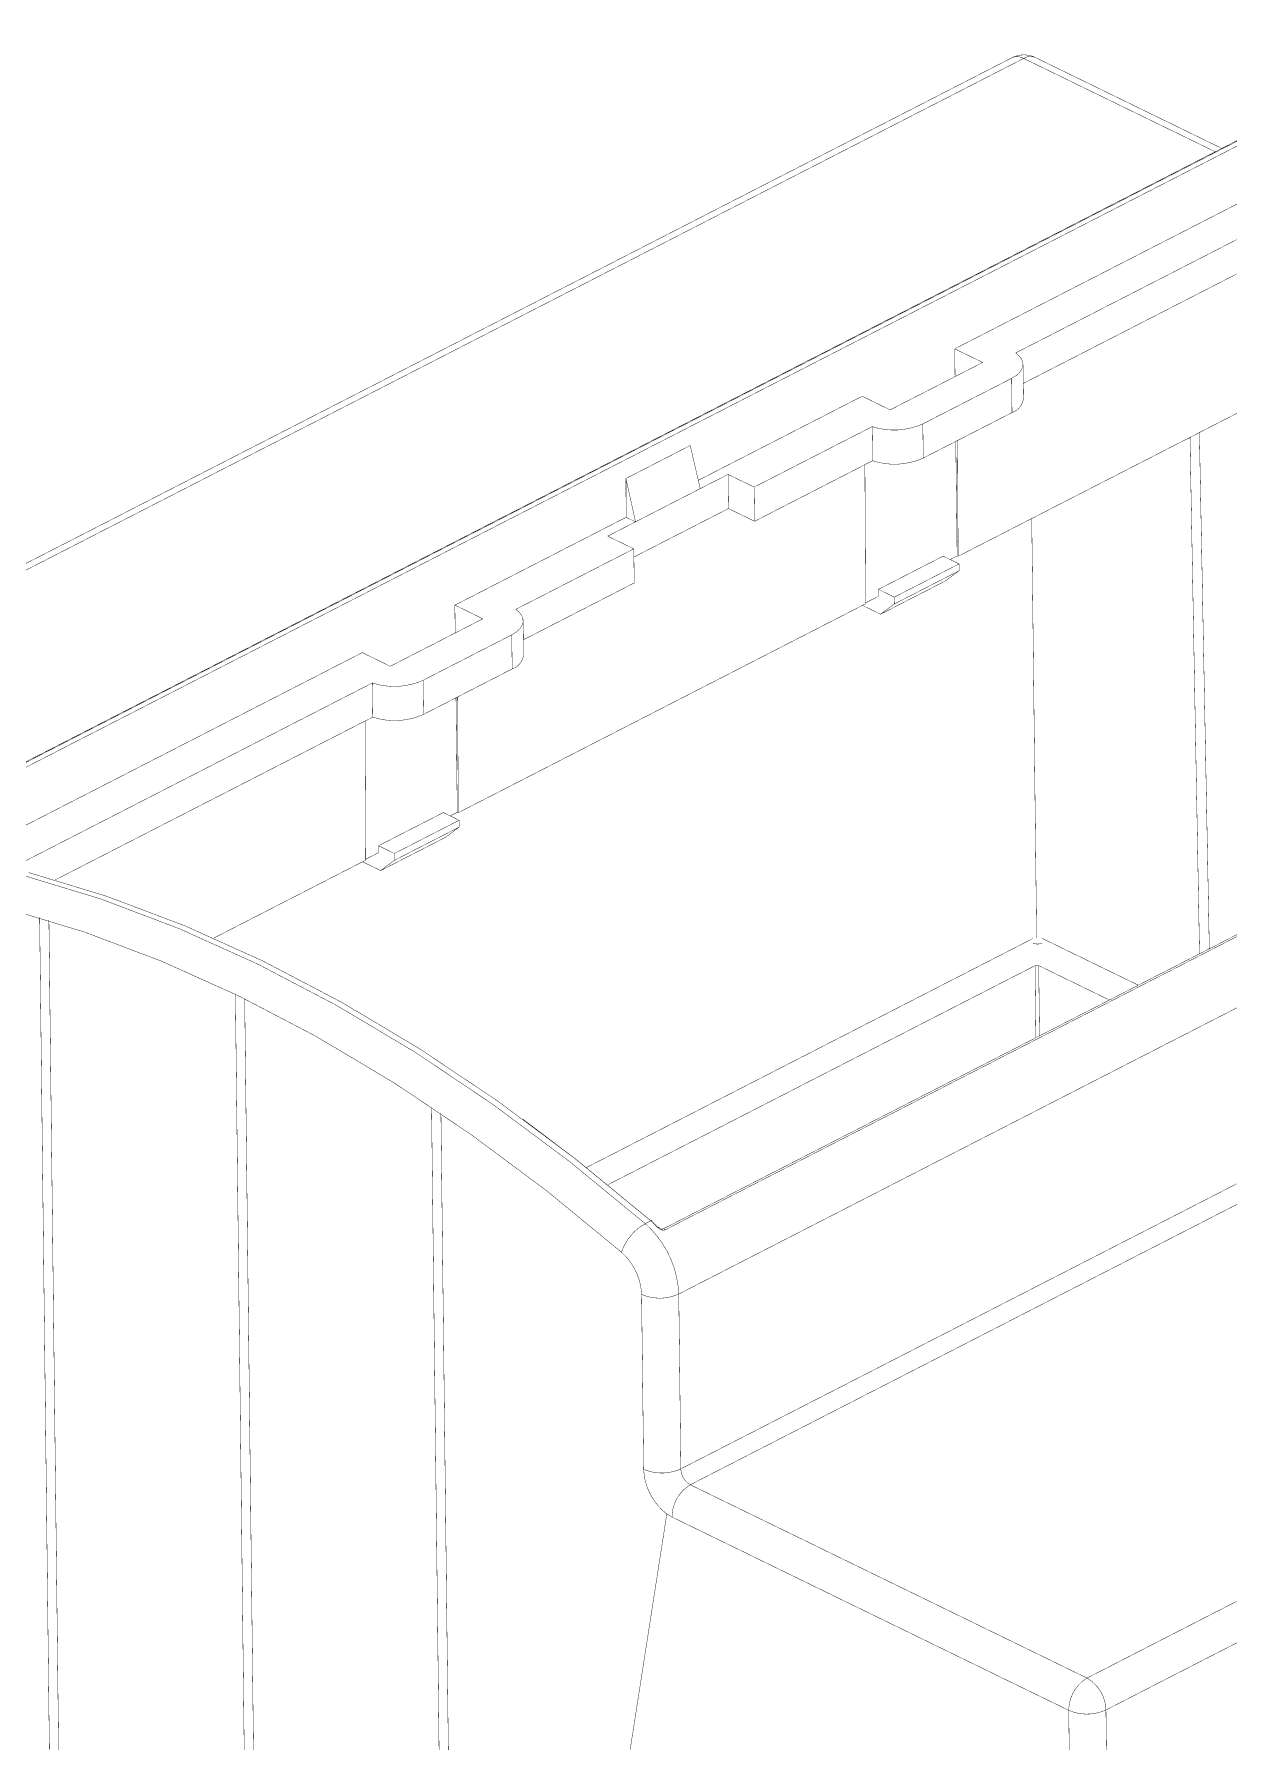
# Model space of a CAD drawing. Header units: inches. Extents: x 0 to 35.2, y -0.7 to 15.9.
# Drawn here: x 17.741 to 19.232, y 2.447 to 4.579 of the extents above; entities that cross this region are included whole.
import ezdxf

# ---------------------------------------------------------------- set-up
doc = ezdxf.new("R2010")
doc.units = ezdxf.units.IN
doc.header["$MEASUREMENT"] = 0
doc.layers.add('Dimensions', color=6, linetype='Continuous')

msp = doc.modelspace()

# ---------------------------------------------------------------- linework, layer by layer
at = {"layer": 'Dimensions', "const_width": 0.0005}
for points in [[(17.5182, 3.5615), (19.5008, 4.5787)], [(17.5362, 3.5699), (19.4957, 4.5752)], [(17.5448, 3.5683), (19.4992, 4.571)], [(16.9788, 3.5323), (18.9613, 4.5494)], [(16.9934, 3.5315), (18.976, 4.5486)], [(18.976, 4.5486), (19.2151, 4.4321)], [(18.9907, 4.5497), (19.2233, 4.4363)], [(18.89, 4.1861), (19.5001, 4.4991)], [(18.966, 4.1809), (19.4657, 4.4372)], [(18.9755, 4.1429), (19.4662, 4.3946)], [(18.8942, 3.9271), (19.4971, 4.2364)], [(18.89, 4.1861), (18.8904, 4.1514)], [(18.89, 4.1861), (18.9249, 4.1691)], [(18.966, 4.1809), (18.9704, 4.1772)], [(18.8094, 4.1099), (18.9249, 4.1691)], [(18.9704, 4.1772), (18.9734, 4.1732)], [(18.9707, 4.1563), (18.9736, 4.1604)], [(18.9734, 4.1732), (18.975, 4.169)], [(18.9736, 4.1604), (18.9751, 4.1647)], [(18.975, 4.169), (18.9751, 4.1647)], [(18.9752, 4.1668), (18.9757, 4.1241)], [(18.8502, 4.0924), (18.961, 4.1492)], [(18.961, 4.1492), (18.9665, 4.1525)], [(18.961, 4.1492), (18.9615, 4.1065)], [(18.9665, 4.1525), (18.9707, 4.1563)], [(18.57, 4.022), (18.7745, 4.1269)], [(18.7745, 4.1269), (18.8094, 4.1099)], [(18.8507, 4.0497), (18.9615, 4.1065)], [(18.5259, 3.0874), (20.4853, 4.0926)], [(18.5285, 3.0863), (20.488, 4.0916)], [(18.6397, 4.0135), (18.787, 4.089)], [(18.787, 4.089), (18.7875, 4.0464)], [(18.8502, 4.0924), (18.8507, 4.0497)], [(18.8935, 4.0717), (18.8942, 3.9271)], [(19.1836, 4.0756), (19.1955, 3.4309)], [(19.1953, 4.0815), (19.2077, 3.4372)], [(18.4797, 4.0242), (18.5599, 4.0654)], [(18.5599, 4.0654), (18.5724, 4.0116)], [(18.8913, 4.0706), (18.893, 3.9276)], [(18.5724, 4.0116), (18.6071, 4.0293)], [(18.6071, 4.0293), (18.6397, 4.0135)], [(18.6071, 4.0293), (18.6076, 3.9867)], [(18.6402, 3.9708), (18.7875, 4.0464)], [(18.7779, 4.0415), (18.7787, 3.8678)], [(18.4797, 4.0242), (18.4799, 3.9758)], [(18.4797, 4.0242), (18.4916, 3.9701)], [(18.4916, 3.9701), (18.5724, 4.0116)], [(18.5456, 3.0062), (20.5282, 4.0233)], [(18.6397, 4.0135), (18.6402, 3.9708)], [(18.4896, 3.9262), (18.6076, 3.9867)], [(18.6076, 3.9867), (18.6402, 3.9708)], [(18.2662, 3.8661), (18.4799, 3.9758)], [(18.4569, 3.9523), (18.4916, 3.9701)], [(18.4799, 3.9758), (18.4916, 3.9701)], [(18.9861, 3.9742), (18.9922, 3.4512)], [(18.4569, 3.9523), (18.4895, 3.9364)], [(18.3422, 3.8609), (18.4895, 3.9364)], [(18.4895, 3.9364), (18.49, 3.8938)], [(18.7947, 3.8858), (18.8756, 3.9273)], [(18.8756, 3.9273), (18.8954, 3.9176)], [(18.8842, 3.9231), (18.893, 3.9276)], [(18.893, 3.9276), (18.8942, 3.9271)], [(18.8145, 3.8761), (18.8954, 3.9176)], [(18.8146, 3.8676), (18.8955, 3.9091)], [(18.8783, 3.8963), (18.8955, 3.9091)], [(18.8954, 3.9176), (18.8955, 3.9091)], [(18.3517, 3.8229), (18.49, 3.8938)], [(18.7947, 3.8858), (18.7948, 3.8772)], [(18.7947, 3.8858), (18.8145, 3.8761)], [(18.7974, 3.8548), (18.8783, 3.8963)], [(18.2662, 3.8661), (18.3011, 3.8491)], [(18.2662, 3.8661), (18.2666, 3.8314)], [(18.2704, 3.607), (18.7787, 3.8678)], [(18.3422, 3.8609), (18.3466, 3.8572)], [(18.7748, 3.8658), (18.7974, 3.8548)], [(18.7787, 3.869), (18.7948, 3.8772)], [(18.7974, 3.8548), (18.8146, 3.8676)], [(18.8145, 3.8761), (18.8146, 3.8676)], [(18.1856, 3.7898), (18.3011, 3.8491)], [(18.3466, 3.8572), (18.3496, 3.8532)], [(18.347, 3.8363), (18.3498, 3.8404)], [(18.3496, 3.8532), (18.3512, 3.8489)], [(18.3498, 3.8404), (18.3513, 3.8446)], [(18.3512, 3.8489), (18.3513, 3.8446)], [(18.3514, 3.8467), (18.3519, 3.8041)], [(18.2265, 3.7723), (18.3372, 3.8291)], [(18.3372, 3.8291), (18.3427, 3.8325)], [(18.3372, 3.8291), (18.3377, 3.7865)], [(18.3427, 3.8325), (18.347, 3.8363)], [(17.6528, 3.5514), (18.1507, 3.8069)], [(18.1507, 3.8069), (18.1856, 3.7898)], [(18.5482, 2.7879), (20.5307, 3.805)], [(18.227, 3.7297), (18.3377, 3.7865)], [(18.56, 2.7681), (20.5425, 3.7852)], [(17.7127, 3.5379), (18.1632, 3.769)], [(18.1632, 3.769), (18.1637, 3.7264)], [(18.2265, 3.7723), (18.227, 3.7297)], [(18.2697, 3.7517), (18.2704, 3.607)], [(18.2676, 3.7506), (18.2692, 3.6076)], [(17.7674, 3.5231), (18.1637, 3.7264)], [(18.1541, 3.7215), (18.1549, 3.5478)], [(18.1709, 3.5658), (18.2518, 3.6072)], [(18.2518, 3.6072), (18.2716, 3.5976)], [(18.2604, 3.6031), (18.2692, 3.6076)], [(18.2692, 3.6076), (18.2704, 3.607)], [(18.1907, 3.5561), (18.2716, 3.5976)], [(18.1908, 3.5476), (18.2717, 3.5891)], [(18.2545, 3.5763), (18.2717, 3.5891)], [(18.2716, 3.5976), (18.2717, 3.5891)], [(18.1709, 3.5658), (18.171, 3.5572)], [(18.1709, 3.5658), (18.1907, 3.5561)], [(18.1736, 3.5348), (18.2545, 3.5763)], [(17.9651, 3.4504), (18.1549, 3.5478)], [(18.151, 3.5458), (18.1736, 3.5348)], [(18.1549, 3.5489), (18.171, 3.5572)], [(18.1736, 3.5348), (18.1908, 3.5476)], [(18.1907, 3.5561), (18.1908, 3.5476)], [(19.0551, 2.5268), (21.0377, 3.5439)], [(17.7274, 3.5288), (17.8242, 3.4994)], [(17.7344, 3.5323), (17.8311, 3.5029)], [(17.8242, 3.4994), (17.9217, 3.4625)], [(17.8311, 3.5029), (17.9287, 3.4661)], [(19.0787, 2.487), (21.0613, 3.5041)], [(17.7088, 3.4869), (17.8042, 3.458)], [(17.748, 3.4759), (17.766, 1.9382)], [(17.7589, 3.4726), (17.7596, 3.4723)], [(17.7596, 3.4723), (17.7776, 1.9325)], [(17.8042, 3.458), (17.9003, 3.4216)], [(17.9217, 3.4625), (18.0197, 3.4183)], [(17.9287, 3.4661), (18.0266, 3.4219)], [(18.4304, 3.1641), (18.9876, 3.45)], [(18.9877, 3.4442), (18.9878, 3.4441)], [(18.9878, 3.4441), (18.9879, 3.4441)], [(18.9879, 3.4441), (18.988, 3.444)], [(18.988, 3.444), (18.9881, 3.444)], [(18.9881, 3.444), (18.9882, 3.444)], [(18.9882, 3.444), (18.9883, 3.4439)], [(18.9883, 3.4439), (18.9884, 3.4439)], [(18.9884, 3.4439), (18.9885, 3.4438)], [(18.9885, 3.4438), (18.9886, 3.4438)], [(18.9886, 3.4438), (18.9887, 3.4438)], [(18.9887, 3.4438), (18.9888, 3.4437)], [(18.9888, 3.4437), (18.9889, 3.4437)], [(18.9889, 3.4437), (18.989, 3.4437)], [(18.989, 3.4437), (18.9891, 3.4436)], [(18.9891, 3.4436), (18.9892, 3.4436)], [(18.9892, 3.4436), (18.9893, 3.4436)], [(18.9893, 3.4436), (18.9894, 3.4435)], [(18.9894, 3.4435), (18.9895, 3.4435)], [(18.9895, 3.4435), (18.9897, 3.4435)], [(18.9897, 3.4435), (18.9898, 3.4435)], [(18.9898, 3.4435), (18.9899, 3.4434)], [(18.9899, 3.4434), (18.99, 3.4434)], [(18.99, 3.4434), (18.9901, 3.4434)], [(18.9901, 3.4434), (18.9902, 3.4433)], [(18.9902, 3.4433), (18.9904, 3.4433)], [(18.9904, 3.4433), (18.9905, 3.4433)], [(18.9905, 3.4433), (18.9906, 3.4433)], [(18.9906, 3.4433), (18.9907, 3.4433)], [(18.9907, 3.4433), (18.9908, 3.4432)], [(18.9908, 3.4432), (18.991, 3.4432)], [(18.991, 3.4432), (18.9911, 3.4432)], [(18.9911, 3.4432), (18.9912, 3.4432)], [(18.9912, 3.4432), (18.9913, 3.4432)], [(18.9913, 3.4432), (18.9915, 3.4432)], [(18.9915, 3.4432), (18.9916, 3.4431)], [(18.9916, 3.4431), (18.9917, 3.4431)], [(18.9917, 3.4431), (18.9918, 3.4431)], [(18.9918, 3.4431), (18.992, 3.4431)], [(18.992, 3.4431), (18.9921, 3.4431)], [(18.9921, 3.4431), (18.9922, 3.4431)], [(18.9922, 3.4431), (18.9924, 3.4431)], [(18.9924, 3.4431), (18.9925, 3.4431)], [(18.9925, 3.4431), (18.9926, 3.4431)], [(18.9926, 3.4431), (18.9927, 3.4431)], [(18.9927, 3.4431), (18.9929, 3.4431)], [(18.9929, 3.4431), (18.993, 3.4431)], [(18.993, 3.4431), (18.9931, 3.443)], [(18.9931, 3.443), (18.9932, 3.443)], [(18.9932, 3.443), (18.9934, 3.443)], [(18.9934, 3.443), (18.9935, 3.443)], [(18.9935, 3.443), (18.9936, 3.4431)], [(18.9936, 3.4431), (18.9938, 3.4431)], [(18.9938, 3.4431), (18.9939, 3.4431)], [(18.9939, 3.4431), (18.994, 3.4431)], [(18.994, 3.4431), (18.9942, 3.4431)], [(18.9942, 3.4431), (18.9943, 3.4431)], [(18.9943, 3.4431), (18.9944, 3.4431)], [(18.9944, 3.4431), (18.9945, 3.4431)], [(18.9945, 3.4431), (18.9947, 3.4431)], [(18.9947, 3.4431), (18.9948, 3.4431)], [(18.9948, 3.4431), (18.9949, 3.4431)], [(18.9949, 3.4431), (18.995, 3.4431)], [(18.995, 3.4431), (18.9952, 3.4432)], [(18.9952, 3.4432), (18.9953, 3.4432)], [(18.9953, 3.4432), (18.9954, 3.4432)], [(18.9954, 3.4432), (18.9955, 3.4432)], [(18.9955, 3.4432), (18.9957, 3.4432)], [(18.9957, 3.4432), (18.9958, 3.4432)], [(18.9958, 3.4432), (18.9959, 3.4433)], [(18.9959, 3.4433), (18.996, 3.4433)], [(18.996, 3.4433), (18.9962, 3.4433)], [(18.9962, 3.4433), (18.9963, 3.4433)], [(18.9963, 3.4433), (18.9964, 3.4434)], [(18.9964, 3.4434), (18.9965, 3.4434)], [(18.9965, 3.4434), (18.9966, 3.4434)], [(18.9966, 3.4434), (18.9968, 3.4434)], [(18.9968, 3.4434), (18.9969, 3.4435)], [(18.9969, 3.4435), (18.997, 3.4435)], [(18.997, 3.4435), (18.9971, 3.4435)], [(18.9971, 3.4435), (18.9972, 3.4435)], [(18.9972, 3.4435), (18.9973, 3.4436)], [(18.9973, 3.4436), (18.9974, 3.4436)], [(18.9974, 3.4436), (18.9976, 3.4436)], [(18.9976, 3.4436), (18.9977, 3.4437)], [(18.9977, 3.4437), (18.9978, 3.4437)], [(18.9978, 3.4437), (18.9979, 3.4437)], [(18.9979, 3.4437), (18.998, 3.4438)], [(18.998, 3.4438), (18.9981, 3.4438)], [(18.9981, 3.4438), (18.9982, 3.4439)], [(18.9982, 3.4439), (18.9983, 3.4439)], [(18.9983, 3.4439), (18.9984, 3.4439)], [(18.9984, 3.4439), (18.9985, 3.444)], [(18.9985, 3.444), (18.9986, 3.444)], [(18.9986, 3.444), (18.9987, 3.4441)], [(18.9987, 3.4441), (18.9988, 3.4441)], [(18.9988, 3.4441), (18.9989, 3.4441)], [(18.9989, 3.4441), (18.999, 3.4442)], [(18.999, 3.4442), (18.9991, 3.4442)], [(18.9992, 3.4443), (18.9993, 3.4443)], [(18.9991, 3.4442), (18.9992, 3.4443)], [(18.9992, 3.4501), (19.1191, 3.3917)], [(17.9003, 3.4216), (17.9969, 3.3781)], [(18.0197, 3.4183), (18.1177, 3.367)], [(18.0266, 3.4219), (18.1247, 3.3705)], [(18.4571, 3.1426), (18.9902, 3.4161)], [(18.9902, 3.4161), (18.9912, 3.3261)], [(18.9948, 3.4162), (19.083, 3.3732)], [(18.9948, 3.4162), (18.9958, 3.3285)], [(17.9923, 3.3803), (18.0105, 1.819)], [(17.9969, 3.3781), (18.0936, 3.3275)], [(18.0039, 3.3746), (18.0222, 1.8133)], [(18.1247, 3.3705), (18.2225, 3.3122)], [(18.1177, 3.367), (18.2155, 3.3087)], [(18.0936, 3.3275), (18.19, 3.27)], [(18.2155, 3.3087), (18.3127, 3.2436)], [(18.2225, 3.3122), (18.3196, 3.2471)], [(18.19, 3.27), (18.2857, 3.2058)], [(18.3127, 3.2436), (18.4089, 3.1719)], [(18.3196, 3.2471), (18.4158, 3.1755)], [(18.2371, 3.2393), (18.2551, 1.6998)], [(18.2488, 3.2314), (18.2667, 1.6941)], [(18.3511, 3.2245), (18.4176, 3.1742)], [(18.2857, 3.2058), (18.3806, 3.1352)], [(18.4089, 3.1719), (18.5038, 3.094)], [(18.4158, 3.1755), (18.5107, 3.0976)], [(18.4176, 3.1742), (18.5123, 3.0964)], [(18.3806, 3.1352), (18.4741, 3.0584)], [(18.5038, 3.094), (18.5107, 3.0976)], [(18.5107, 3.0976), (18.5111, 3.0978)], [(18.5111, 3.0978), (18.5115, 3.0978)], [(18.5115, 3.0978), (18.5119, 3.0978)], [(18.5119, 3.0978), (18.5121, 3.0977)], [(18.5121, 3.0977), (18.5123, 3.0975)], [(18.5123, 3.0975), (18.5124, 3.0972)], [(18.5123, 3.0964), (18.5124, 3.0968)], [(18.5124, 3.0972), (18.5124, 3.0968)], [(18.4992, 3.0057), (18.5018, 2.7874)], [(18.5456, 3.0062), (18.5482, 2.7879)], [(18.56, 2.7681), (19.0551, 2.5268)], [(18.362, 1.6466), (18.5307, 2.7317)], [(18.5372, 2.7278), (19.0323, 2.4865)], [(19.0323, 2.4865), (19.048, 1.1428)], [(19.0787, 2.487), (19.0944, 1.1433)]]:
    msp.add_lwpolyline(points, dxfattribs=at)
for points in [[(18.9613, 4.5494, -0.236115), (18.9907, 4.5497)], [(18.9613, 4.5494, -0.2425), (18.976, 4.5486)], [(18.976, 4.5486, -0.242393), (18.9907, 4.5497)], [(18.9757, 4.1241, -0.292147), (18.9615, 4.1065)], [(18.8502, 4.0924, -0.187142), (18.787, 4.089)], [(18.8507, 4.0497, -0.187142), (18.7875, 4.0464)], [(18.3519, 3.8041, -0.292147), (18.3377, 3.7865)], [(18.2265, 3.7723, -0.187142), (18.1632, 3.769)], [(18.227, 3.7297, -0.187142), (18.1637, 3.7264)], [(18.9902, 3.4161, -0.211673), (18.9948, 3.4162)], [(18.4741, 3.0584, -0.186175), (18.5038, 3.094)], [(18.5038, 3.094, -0.203639), (18.5456, 3.0062)], [(18.5107, 3.0976, -0.027549), (18.519, 3.0895)], [(18.5123, 3.0964, -0.027549), (18.5203, 3.0887)], [(18.519, 3.0895, -0.02756), (18.5197, 3.0898)], [(18.5225, 3.0869, -0.076016), (18.519, 3.0895)], [(18.5197, 3.0898, -0.125436), (18.5202, 3.0898)], [(18.5202, 3.0898, -0.210468), (18.5205, 3.0896)], [(18.5205, 3.0896, -0.211118), (18.5203, 3.0887)], [(18.5214, 3.0888, -0.015461), (18.5204, 3.0897)], [(18.5237, 3.0875, -0.089639), (18.5214, 3.0888)], [(18.5267, 3.0859, -0.125582), (18.5225, 3.0869)], [(18.526, 3.0874, -0.20256), (18.5237, 3.0875)], [(18.525, 3.0856, -0.268495), (18.5258, 3.0874)], [(18.5258, 3.0874, -0.16573), (18.5266, 3.0875)], [(18.5266, 3.0875, -0.111525), (18.5276, 3.0872)], [(18.5285, 3.0863, -0.059827), (18.5267, 3.0859)], [(18.5276, 3.0872, -0.072597), (18.5285, 3.0863)], [(18.4741, 3.0584, -0.203639), (18.4992, 3.0057)], [(18.5456, 3.0062, -0.211673), (18.4992, 3.0057)], [(18.5482, 2.7879, -0.211673), (18.5018, 2.7874)], [(18.5307, 2.7317, -0.223244), (18.5018, 2.7874)], [(18.56, 2.7681, -0.259456), (18.5482, 2.7879)], [(18.5372, 2.7278, -0.260287), (18.56, 2.7681)], [(18.5372, 2.7278, -0.042025), (18.5307, 2.7317)], [(19.0323, 2.4865, -0.260287), (19.0551, 2.5268)], [(19.0551, 2.5268, -0.259456), (19.0787, 2.487)], [(19.0787, 2.487, -0.211673), (19.0323, 2.4865)]]:
    msp.add_lwpolyline(points, format="xyb", dxfattribs=at)
at = {"layer": 'Dimensions', "const_width": 0.00025}
for points in [[(18.9612, 4.5494, 1), (18.9614, 4.5494, 1)], [(18.9612, 4.5494, 1), (18.9614, 4.5494, 1)], [(18.9612, 4.5494, 1), (18.9614, 4.5494, 1)], [(18.9758, 4.5486, 1), (18.9761, 4.5486, 1)], [(18.9758, 4.5486, 1), (18.9761, 4.5486, 1)], [(18.9758, 4.5486, 1), (18.9761, 4.5486, 1)], [(18.9758, 4.5486, 1), (18.9761, 4.5486, 1)], [(18.9905, 4.5497, 1), (18.9908, 4.5497, 1)], [(18.9905, 4.5497, 1), (18.9908, 4.5497, 1)], [(18.9905, 4.5497, 1), (18.9908, 4.5497, 1)], [(19.2232, 4.4363, 1), (19.2235, 4.4363, 1)], [(19.215, 4.4321, 1), (19.2152, 4.4321, 1)], [(18.8899, 4.1861, 1), (18.8901, 4.1861, 1)], [(18.8899, 4.1861, 1), (18.8901, 4.1861, 1)], [(18.8899, 4.1861, 1), (18.8901, 4.1861, 1)], [(18.9659, 4.1809, 1), (18.9661, 4.1809, 1)], [(18.9659, 4.1809, 1), (18.9661, 4.1809, 1)], [(18.9248, 4.1691, 1), (18.925, 4.1691, 1)], [(18.9248, 4.1691, 1), (18.925, 4.1691, 1)], [(18.9703, 4.1772, 1), (18.9705, 4.1772, 1)], [(18.9703, 4.1772, 1), (18.9705, 4.1772, 1)], [(18.9733, 4.1732, 1), (18.9736, 4.1732, 1)], [(18.9733, 4.1732, 1), (18.9736, 4.1732, 1)], [(18.9735, 4.1604, 1), (18.9738, 4.1604, 1)], [(18.9735, 4.1604, 1), (18.9738, 4.1604, 1)], [(18.9749, 4.169, 1), (18.9751, 4.169, 1)], [(18.9749, 4.169, 1), (18.9751, 4.169, 1)], [(18.9749, 4.1647, 1), (18.9752, 4.1647, 1)], [(18.9749, 4.1647, 1), (18.9752, 4.1647, 1)], [(18.9751, 4.1668, 1), (18.9753, 4.1668, 1)], [(18.8903, 4.1514, 1), (18.8905, 4.1514, 1)], [(18.9608, 4.1492, 1), (18.9611, 4.1492, 1)], [(18.9608, 4.1492, 1), (18.9611, 4.1492, 1)], [(18.9608, 4.1492, 1), (18.9611, 4.1492, 1)], [(18.9663, 4.1525, 1), (18.9666, 4.1525, 1)], [(18.9663, 4.1525, 1), (18.9666, 4.1525, 1)], [(18.9706, 4.1563, 1), (18.9709, 4.1563, 1)], [(18.9706, 4.1563, 1), (18.9709, 4.1563, 1)], [(18.9754, 4.1429, 1), (18.9756, 4.1429, 1)], [(18.7743, 4.1269, 1), (18.7746, 4.1269, 1)], [(18.7743, 4.1269, 1), (18.7746, 4.1269, 1)], [(18.9756, 4.1241, 1), (18.9758, 4.1241, 1)], [(18.9756, 4.1241, 1), (18.9758, 4.1241, 1)], [(18.8093, 4.1099, 1), (18.8095, 4.1099, 1)], [(18.8093, 4.1099, 1), (18.8095, 4.1099, 1)], [(18.9613, 4.1065, 1), (18.9616, 4.1065, 1)], [(18.9613, 4.1065, 1), (18.9616, 4.1065, 1)], [(18.9613, 4.1065, 1), (18.9616, 4.1065, 1)], [(18.7868, 4.089, 1), (18.7871, 4.089, 1)], [(18.7868, 4.089, 1), (18.7871, 4.089, 1)], [(18.7868, 4.089, 1), (18.7871, 4.089, 1)], [(18.8501, 4.0924, 1), (18.8504, 4.0924, 1)], [(18.8501, 4.0924, 1), (18.8504, 4.0924, 1)], [(18.8501, 4.0924, 1), (18.8504, 4.0924, 1)], [(18.8934, 4.0717, 1), (18.8936, 4.0717, 1)], [(19.1835, 4.0756, 1), (19.1838, 4.0756, 1)], [(19.1952, 4.0815, 1), (19.1954, 4.0815, 1)], [(18.5597, 4.0654, 1), (18.56, 4.0654, 1)], [(18.5597, 4.0654, 1), (18.56, 4.0654, 1)], [(18.8912, 4.0706, 1), (18.8915, 4.0706, 1)], [(18.6069, 4.0293, 1), (18.6072, 4.0293, 1)], [(18.6069, 4.0293, 1), (18.6072, 4.0293, 1)], [(18.6069, 4.0293, 1), (18.6072, 4.0293, 1)], [(18.7777, 4.0415, 1), (18.778, 4.0415, 1)], [(18.7873, 4.0464, 1), (18.7876, 4.0464, 1)], [(18.7873, 4.0464, 1), (18.7876, 4.0464, 1)], [(18.7873, 4.0464, 1), (18.7876, 4.0464, 1)], [(18.8506, 4.0497, 1), (18.8509, 4.0497, 1)], [(18.8506, 4.0497, 1), (18.8509, 4.0497, 1)], [(18.8506, 4.0497, 1), (18.8509, 4.0497, 1)], [(18.4796, 4.0242, 1), (18.4798, 4.0242, 1)], [(18.4796, 4.0242, 1), (18.4798, 4.0242, 1)], [(18.4796, 4.0242, 1), (18.4798, 4.0242, 1)], [(18.5699, 4.022, 1), (18.5701, 4.022, 1)], [(18.5723, 4.0116, 1), (18.5725, 4.0116, 1)], [(18.5723, 4.0116, 1), (18.5725, 4.0116, 1)], [(18.5723, 4.0116, 1), (18.5725, 4.0116, 1)], [(18.6396, 4.0135, 1), (18.6398, 4.0135, 1)], [(18.6396, 4.0135, 1), (18.6398, 4.0135, 1)], [(18.6396, 4.0135, 1), (18.6398, 4.0135, 1)], [(18.6074, 3.9867, 1), (18.6077, 3.9867, 1)], [(18.6074, 3.9867, 1), (18.6077, 3.9867, 1)], [(18.6074, 3.9867, 1), (18.6077, 3.9867, 1)], [(18.4798, 3.9758, 1), (18.48, 3.9758, 1)], [(18.4798, 3.9758, 1), (18.48, 3.9758, 1)], [(18.4798, 3.9758, 1), (18.48, 3.9758, 1)], [(18.4914, 3.9701, 1), (18.4917, 3.9701, 1)], [(18.4914, 3.9701, 1), (18.4917, 3.9701, 1)], [(18.4914, 3.9701, 1), (18.4917, 3.9701, 1)], [(18.4914, 3.9701, 1), (18.4917, 3.9701, 1)], [(18.64, 3.9708, 1), (18.6403, 3.9708, 1)], [(18.64, 3.9708, 1), (18.6403, 3.9708, 1)], [(18.64, 3.9708, 1), (18.6403, 3.9708, 1)], [(18.986, 3.9742, 1), (18.9862, 3.9742, 1)], [(18.4568, 3.9523, 1), (18.457, 3.9523, 1)], [(18.4568, 3.9523, 1), (18.457, 3.9523, 1)], [(18.4894, 3.9364, 1), (18.4896, 3.9364, 1)], [(18.4894, 3.9364, 1), (18.4896, 3.9364, 1)], [(18.4894, 3.9364, 1), (18.4896, 3.9364, 1)], [(18.4895, 3.9262, 1), (18.4898, 3.9262, 1)], [(18.8755, 3.9273, 1), (18.8757, 3.9273, 1)], [(18.8755, 3.9273, 1), (18.8757, 3.9273, 1)], [(18.884, 3.9231, 1), (18.8843, 3.9231, 1)], [(18.8929, 3.9276, 1), (18.8931, 3.9276, 1)], [(18.8929, 3.9276, 1), (18.8931, 3.9276, 1)], [(18.8929, 3.9276, 1), (18.8931, 3.9276, 1)], [(18.894, 3.9271, 1), (18.8943, 3.9271, 1)], [(18.894, 3.9271, 1), (18.8943, 3.9271, 1)], [(18.894, 3.9271, 1), (18.8943, 3.9271, 1)], [(18.8953, 3.9176, 1), (18.8955, 3.9176, 1)], [(18.8953, 3.9176, 1), (18.8955, 3.9176, 1)], [(18.8953, 3.9176, 1), (18.8955, 3.9176, 1)], [(18.8954, 3.9091, 1), (18.8956, 3.9091, 1)], [(18.8954, 3.9091, 1), (18.8956, 3.9091, 1)], [(18.8954, 3.9091, 1), (18.8956, 3.9091, 1)], [(18.4899, 3.8938, 1), (18.4901, 3.8938, 1)], [(18.4899, 3.8938, 1), (18.4901, 3.8938, 1)], [(18.7946, 3.8858, 1), (18.7948, 3.8858, 1)], [(18.7946, 3.8858, 1), (18.7948, 3.8858, 1)], [(18.7946, 3.8858, 1), (18.7948, 3.8858, 1)], [(18.8781, 3.8963, 1), (18.8784, 3.8963, 1)], [(18.8781, 3.8963, 1), (18.8784, 3.8963, 1)], [(18.2661, 3.8661, 1), (18.2663, 3.8661, 1)], [(18.2661, 3.8661, 1), (18.2663, 3.8661, 1)], [(18.2661, 3.8661, 1), (18.2663, 3.8661, 1)], [(18.3421, 3.8609, 1), (18.3423, 3.8609, 1)], [(18.3421, 3.8609, 1), (18.3423, 3.8609, 1)], [(18.7747, 3.8658, 1), (18.7749, 3.8658, 1)], [(18.7785, 3.869, 1), (18.7788, 3.869, 1)], [(18.7785, 3.8678, 1), (18.7788, 3.8678, 1)], [(18.7785, 3.8678, 1), (18.7788, 3.8678, 1)], [(18.7947, 3.8772, 1), (18.7949, 3.8772, 1)], [(18.7947, 3.8772, 1), (18.7949, 3.8772, 1)], [(18.8144, 3.8761, 1), (18.8146, 3.8761, 1)], [(18.8144, 3.8761, 1), (18.8146, 3.8761, 1)], [(18.8144, 3.8761, 1), (18.8146, 3.8761, 1)], [(18.8145, 3.8676, 1), (18.8147, 3.8676, 1)], [(18.8145, 3.8676, 1), (18.8147, 3.8676, 1)], [(18.8145, 3.8676, 1), (18.8147, 3.8676, 1)], [(18.301, 3.8491, 1), (18.3013, 3.8491, 1)], [(18.301, 3.8491, 1), (18.3013, 3.8491, 1)], [(18.3465, 3.8572, 1), (18.3467, 3.8572, 1)], [(18.3465, 3.8572, 1), (18.3467, 3.8572, 1)], [(18.3495, 3.8532, 1), (18.3498, 3.8532, 1)], [(18.3495, 3.8532, 1), (18.3498, 3.8532, 1)], [(18.3497, 3.8404, 1), (18.35, 3.8404, 1)], [(18.3497, 3.8404, 1), (18.35, 3.8404, 1)], [(18.3511, 3.8489, 1), (18.3513, 3.8489, 1)], [(18.3511, 3.8489, 1), (18.3513, 3.8489, 1)], [(18.3512, 3.8446, 1), (18.3514, 3.8446, 1)], [(18.3512, 3.8446, 1), (18.3514, 3.8446, 1)], [(18.3513, 3.8467, 1), (18.3516, 3.8467, 1)], [(18.7973, 3.8548, 1), (18.7975, 3.8548, 1)], [(18.7973, 3.8548, 1), (18.7975, 3.8548, 1)], [(18.7973, 3.8548, 1), (18.7975, 3.8548, 1)], [(18.2665, 3.8314, 1), (18.2667, 3.8314, 1)], [(18.337, 3.8291, 1), (18.3373, 3.8291, 1)], [(18.337, 3.8291, 1), (18.3373, 3.8291, 1)], [(18.337, 3.8291, 1), (18.3373, 3.8291, 1)], [(18.3426, 3.8325, 1), (18.3428, 3.8325, 1)], [(18.3426, 3.8325, 1), (18.3428, 3.8325, 1)], [(18.3468, 3.8363, 1), (18.3471, 3.8363, 1)], [(18.3468, 3.8363, 1), (18.3471, 3.8363, 1)], [(18.3516, 3.8229, 1), (18.3518, 3.8229, 1)], [(18.1506, 3.8069, 1), (18.1508, 3.8069, 1)], [(18.1506, 3.8069, 1), (18.1508, 3.8069, 1)], [(18.3518, 3.8041, 1), (18.3521, 3.8041, 1)], [(18.3518, 3.8041, 1), (18.3521, 3.8041, 1)], [(18.1855, 3.7898, 1), (18.1858, 3.7898, 1)], [(18.1855, 3.7898, 1), (18.1858, 3.7898, 1)], [(18.3375, 3.7865, 1), (18.3378, 3.7865, 1)], [(18.3375, 3.7865, 1), (18.3378, 3.7865, 1)], [(18.3375, 3.7865, 1), (18.3378, 3.7865, 1)], [(18.1631, 3.769, 1), (18.1633, 3.769, 1)], [(18.1631, 3.769, 1), (18.1633, 3.769, 1)], [(18.1631, 3.769, 1), (18.1633, 3.769, 1)], [(18.2263, 3.7723, 1), (18.2266, 3.7723, 1)], [(18.2263, 3.7723, 1), (18.2266, 3.7723, 1)], [(18.2263, 3.7723, 1), (18.2266, 3.7723, 1)], [(18.2696, 3.7517, 1), (18.2699, 3.7517, 1)], [(18.2674, 3.7506, 1), (18.2677, 3.7506, 1)], [(18.154, 3.7215, 1), (18.1542, 3.7215, 1)], [(18.1635, 3.7264, 1), (18.1638, 3.7264, 1)], [(18.1635, 3.7264, 1), (18.1638, 3.7264, 1)], [(18.1635, 3.7264, 1), (18.1638, 3.7264, 1)], [(18.2268, 3.7297, 1), (18.2271, 3.7297, 1)], [(18.2268, 3.7297, 1), (18.2271, 3.7297, 1)], [(18.2268, 3.7297, 1), (18.2271, 3.7297, 1)], [(18.2517, 3.6072, 1), (18.2519, 3.6072, 1)], [(18.2517, 3.6072, 1), (18.2519, 3.6072, 1)], [(18.2602, 3.6031, 1), (18.2605, 3.6031, 1)], [(18.2691, 3.6076, 1), (18.2694, 3.6076, 1)], [(18.2691, 3.6076, 1), (18.2694, 3.6076, 1)], [(18.2691, 3.6076, 1), (18.2694, 3.6076, 1)], [(18.2703, 3.607, 1), (18.2705, 3.607, 1)], [(18.2703, 3.607, 1), (18.2705, 3.607, 1)], [(18.2703, 3.607, 1), (18.2705, 3.607, 1)], [(18.2715, 3.5976, 1), (18.2717, 3.5976, 1)], [(18.2715, 3.5976, 1), (18.2717, 3.5976, 1)], [(18.2715, 3.5976, 1), (18.2717, 3.5976, 1)], [(18.2716, 3.5891, 1), (18.2718, 3.5891, 1)], [(18.2716, 3.5891, 1), (18.2718, 3.5891, 1)], [(18.2716, 3.5891, 1), (18.2718, 3.5891, 1)], [(18.1708, 3.5658, 1), (18.1711, 3.5658, 1)], [(18.1708, 3.5658, 1), (18.1711, 3.5658, 1)], [(18.1708, 3.5658, 1), (18.1711, 3.5658, 1)], [(18.2544, 3.5763, 1), (18.2546, 3.5763, 1)], [(18.2544, 3.5763, 1), (18.2546, 3.5763, 1)], [(18.1509, 3.5458, 1), (18.1511, 3.5458, 1)], [(18.1547, 3.5489, 1), (18.155, 3.5489, 1)], [(18.1547, 3.5478, 1), (18.155, 3.5478, 1)], [(18.1547, 3.5478, 1), (18.155, 3.5478, 1)], [(18.1709, 3.5572, 1), (18.1712, 3.5572, 1)], [(18.1709, 3.5572, 1), (18.1712, 3.5572, 1)], [(18.1906, 3.5561, 1), (18.1909, 3.5561, 1)], [(18.1906, 3.5561, 1), (18.1909, 3.5561, 1)], [(18.1906, 3.5561, 1), (18.1909, 3.5561, 1)], [(18.1907, 3.5476, 1), (18.191, 3.5476, 1)], [(18.1907, 3.5476, 1), (18.191, 3.5476, 1)], [(18.1907, 3.5476, 1), (18.191, 3.5476, 1)], [(17.7673, 3.5231, 1), (17.7675, 3.5231, 1)], [(18.1735, 3.5348, 1), (18.1737, 3.5348, 1)], [(18.1735, 3.5348, 1), (18.1737, 3.5348, 1)], [(18.1735, 3.5348, 1), (18.1737, 3.5348, 1)], [(17.8241, 3.4994, 1), (17.8243, 3.4994, 1)], [(17.8241, 3.4994, 1), (17.8243, 3.4994, 1)], [(17.831, 3.5029, 1), (17.8312, 3.5029, 1)], [(17.831, 3.5029, 1), (17.8312, 3.5029, 1)], [(17.7478, 3.4759, 1), (17.7481, 3.4759, 1)], [(17.7588, 3.4726, 1), (17.759, 3.4726, 1)], [(17.7595, 3.4723, 1), (17.7597, 3.4723, 1)], [(17.7595, 3.4723, 1), (17.7597, 3.4723, 1)], [(17.8041, 3.458, 1), (17.8043, 3.458, 1)], [(17.8041, 3.458, 1), (17.8043, 3.458, 1)], [(17.9216, 3.4625, 1), (17.9218, 3.4625, 1)], [(17.9216, 3.4625, 1), (17.9218, 3.4625, 1)], [(17.9285, 3.4661, 1), (17.9288, 3.4661, 1)], [(17.9285, 3.4661, 1), (17.9288, 3.4661, 1)], [(17.965, 3.4504, 1), (17.9653, 3.4504, 1)], [(18.9875, 3.45, 1), (18.9877, 3.45, 1)], [(18.9876, 3.4442, 1), (18.9878, 3.4442, 1)], [(18.9877, 3.4441, 1), (18.9879, 3.4441, 1)], [(18.9877, 3.4441, 1), (18.9879, 3.4441, 1)], [(18.9878, 3.4441, 1), (18.988, 3.4441, 1)], [(18.9878, 3.4441, 1), (18.988, 3.4441, 1)], [(18.9878, 3.444, 1), (18.9881, 3.444, 1)], [(18.9878, 3.444, 1), (18.9881, 3.444, 1)], [(18.9879, 3.444, 1), (18.9882, 3.444, 1)], [(18.9879, 3.444, 1), (18.9882, 3.444, 1)], [(18.988, 3.444, 1), (18.9883, 3.444, 1)], [(18.988, 3.444, 1), (18.9883, 3.444, 1)], [(18.9881, 3.4439, 1), (18.9884, 3.4439, 1)], [(18.9881, 3.4439, 1), (18.9884, 3.4439, 1)], [(18.9882, 3.4439, 1), (18.9885, 3.4439, 1)], [(18.9882, 3.4439, 1), (18.9885, 3.4439, 1)], [(18.9883, 3.4438, 1), (18.9886, 3.4438, 1)], [(18.9883, 3.4438, 1), (18.9886, 3.4438, 1)], [(18.9884, 3.4438, 1), (18.9887, 3.4438, 1)], [(18.9884, 3.4438, 1), (18.9887, 3.4438, 1)], [(18.9885, 3.4438, 1), (18.9888, 3.4438, 1)], [(18.9885, 3.4438, 1), (18.9888, 3.4438, 1)], [(18.9887, 3.4437, 1), (18.9889, 3.4437, 1)], [(18.9887, 3.4437, 1), (18.9889, 3.4437, 1)], [(18.9888, 3.4437, 1), (18.989, 3.4437, 1)], [(18.9888, 3.4437, 1), (18.989, 3.4437, 1)], [(18.9889, 3.4437, 1), (18.9891, 3.4437, 1)], [(18.9889, 3.4437, 1), (18.9891, 3.4437, 1)], [(18.989, 3.4436, 1), (18.9892, 3.4436, 1)], [(18.989, 3.4436, 1), (18.9892, 3.4436, 1)], [(18.9891, 3.4436, 1), (18.9893, 3.4436, 1)], [(18.9891, 3.4436, 1), (18.9893, 3.4436, 1)], [(18.9892, 3.4436, 1), (18.9894, 3.4436, 1)], [(18.9892, 3.4436, 1), (18.9894, 3.4436, 1)], [(18.9893, 3.4435, 1), (18.9896, 3.4435, 1)], [(18.9893, 3.4435, 1), (18.9896, 3.4435, 1)], [(18.9894, 3.4435, 1), (18.9897, 3.4435, 1)], [(18.9894, 3.4435, 1), (18.9897, 3.4435, 1)], [(18.9895, 3.4435, 1), (18.9898, 3.4435, 1)], [(18.9895, 3.4435, 1), (18.9898, 3.4435, 1)], [(18.9897, 3.4435, 1), (18.9899, 3.4435, 1)], [(18.9897, 3.4435, 1), (18.9899, 3.4435, 1)], [(18.9898, 3.4434, 1), (18.99, 3.4434, 1)], [(18.9898, 3.4434, 1), (18.99, 3.4434, 1)], [(18.9899, 3.4434, 1), (18.9901, 3.4434, 1)], [(18.9899, 3.4434, 1), (18.9901, 3.4434, 1)], [(18.99, 3.4434, 1), (18.9903, 3.4434, 1)], [(18.99, 3.4434, 1), (18.9903, 3.4434, 1)], [(18.9901, 3.4433, 1), (18.9904, 3.4433, 1)], [(18.9901, 3.4433, 1), (18.9904, 3.4433, 1)], [(18.9902, 3.4433, 1), (18.9905, 3.4433, 1)], [(18.9902, 3.4433, 1), (18.9905, 3.4433, 1)], [(18.9904, 3.4433, 1), (18.9906, 3.4433, 1)], [(18.9904, 3.4433, 1), (18.9906, 3.4433, 1)], [(18.9905, 3.4433, 1), (18.9907, 3.4433, 1)], [(18.9905, 3.4433, 1), (18.9907, 3.4433, 1)], [(18.9906, 3.4433, 1), (18.9908, 3.4433, 1)], [(18.9906, 3.4433, 1), (18.9908, 3.4433, 1)], [(18.9907, 3.4432, 1), (18.991, 3.4432, 1)], [(18.9907, 3.4432, 1), (18.991, 3.4432, 1)], [(18.9908, 3.4432, 1), (18.9911, 3.4432, 1)], [(18.9908, 3.4432, 1), (18.9911, 3.4432, 1)], [(18.991, 3.4432, 1), (18.9912, 3.4432, 1)], [(18.991, 3.4432, 1), (18.9912, 3.4432, 1)], [(18.9911, 3.4432, 1), (18.9913, 3.4432, 1)], [(18.9911, 3.4432, 1), (18.9913, 3.4432, 1)], [(18.9912, 3.4432, 1), (18.9915, 3.4432, 1)], [(18.9912, 3.4432, 1), (18.9915, 3.4432, 1)], [(18.9913, 3.4432, 1), (18.9916, 3.4432, 1)], [(18.9913, 3.4432, 1), (18.9916, 3.4432, 1)], [(18.9915, 3.4431, 1), (18.9917, 3.4431, 1)], [(18.9915, 3.4431, 1), (18.9917, 3.4431, 1)], [(18.9916, 3.4431, 1), (18.9918, 3.4431, 1)], [(18.9916, 3.4431, 1), (18.9918, 3.4431, 1)], [(18.9917, 3.4431, 1), (18.992, 3.4431, 1)], [(18.9917, 3.4431, 1), (18.992, 3.4431, 1)], [(18.9918, 3.4431, 1), (18.9921, 3.4431, 1)], [(18.9918, 3.4431, 1), (18.9921, 3.4431, 1)], [(18.992, 3.4431, 1), (18.9922, 3.4431, 1)], [(18.992, 3.4431, 1), (18.9922, 3.4431, 1)], [(18.9921, 3.4512, 1), (18.9924, 3.4512, 1)], [(18.9921, 3.4431, 1), (18.9923, 3.4431, 1)], [(18.9921, 3.4431, 1), (18.9923, 3.4431, 1)], [(18.9922, 3.4431, 1), (18.9925, 3.4431, 1)], [(18.9922, 3.4431, 1), (18.9925, 3.4431, 1)], [(18.9924, 3.4431, 1), (18.9926, 3.4431, 1)], [(18.9924, 3.4431, 1), (18.9926, 3.4431, 1)], [(18.9925, 3.4431, 1), (18.9927, 3.4431, 1)], [(18.9925, 3.4431, 1), (18.9927, 3.4431, 1)], [(18.9926, 3.4431, 1), (18.9929, 3.4431, 1)], [(18.9926, 3.4431, 1), (18.9929, 3.4431, 1)], [(18.9927, 3.4431, 1), (18.993, 3.4431, 1)], [(18.9927, 3.4431, 1), (18.993, 3.4431, 1)], [(18.9929, 3.4431, 1), (18.9931, 3.4431, 1)], [(18.9929, 3.4431, 1), (18.9931, 3.4431, 1)], [(18.993, 3.443, 1), (18.9932, 3.443, 1)], [(18.993, 3.443, 1), (18.9932, 3.443, 1)], [(18.9931, 3.443, 1), (18.9934, 3.443, 1)], [(18.9931, 3.443, 1), (18.9934, 3.443, 1)], [(18.9933, 3.443, 1), (18.9935, 3.443, 1)], [(18.9933, 3.443, 1), (18.9935, 3.443, 1)], [(18.9934, 3.443, 1), (18.9936, 3.443, 1)], [(18.9934, 3.443, 1), (18.9936, 3.443, 1)], [(18.9935, 3.4431, 1), (18.9938, 3.4431, 1)], [(18.9935, 3.4431, 1), (18.9938, 3.4431, 1)], [(18.9936, 3.4431, 1), (18.9939, 3.4431, 1)], [(18.9936, 3.4431, 1), (18.9939, 3.4431, 1)], [(18.9938, 3.4431, 1), (18.994, 3.4431, 1)], [(18.9938, 3.4431, 1), (18.994, 3.4431, 1)], [(18.9939, 3.4431, 1), (18.9941, 3.4431, 1)], [(18.9939, 3.4431, 1), (18.9941, 3.4431, 1)], [(18.994, 3.4431, 1), (18.9943, 3.4431, 1)], [(18.994, 3.4431, 1), (18.9943, 3.4431, 1)], [(18.9942, 3.4431, 1), (18.9944, 3.4431, 1)], [(18.9942, 3.4431, 1), (18.9944, 3.4431, 1)], [(18.9943, 3.4431, 1), (18.9945, 3.4431, 1)], [(18.9943, 3.4431, 1), (18.9945, 3.4431, 1)], [(18.9944, 3.4431, 1), (18.9947, 3.4431, 1)], [(18.9944, 3.4431, 1), (18.9947, 3.4431, 1)], [(18.9945, 3.4431, 1), (18.9948, 3.4431, 1)], [(18.9945, 3.4431, 1), (18.9948, 3.4431, 1)], [(18.9947, 3.4431, 1), (18.9949, 3.4431, 1)], [(18.9947, 3.4431, 1), (18.9949, 3.4431, 1)], [(18.9948, 3.4431, 1), (18.995, 3.4431, 1)], [(18.9948, 3.4431, 1), (18.995, 3.4431, 1)], [(18.9949, 3.4431, 1), (18.9952, 3.4431, 1)], [(18.9949, 3.4431, 1), (18.9952, 3.4431, 1)], [(18.995, 3.4432, 1), (18.9953, 3.4432, 1)], [(18.995, 3.4432, 1), (18.9953, 3.4432, 1)], [(18.9952, 3.4432, 1), (18.9954, 3.4432, 1)], [(18.9952, 3.4432, 1), (18.9954, 3.4432, 1)], [(18.9953, 3.4432, 1), (18.9955, 3.4432, 1)], [(18.9953, 3.4432, 1), (18.9955, 3.4432, 1)], [(18.9954, 3.4432, 1), (18.9957, 3.4432, 1)], [(18.9954, 3.4432, 1), (18.9957, 3.4432, 1)], [(18.9955, 3.4432, 1), (18.9958, 3.4432, 1)], [(18.9955, 3.4432, 1), (18.9958, 3.4432, 1)], [(18.9957, 3.4432, 1), (18.9959, 3.4432, 1)], [(18.9957, 3.4432, 1), (18.9959, 3.4432, 1)], [(18.9958, 3.4433, 1), (18.996, 3.4433, 1)], [(18.9958, 3.4433, 1), (18.996, 3.4433, 1)], [(18.9959, 3.4433, 1), (18.9962, 3.4433, 1)], [(18.9959, 3.4433, 1), (18.9962, 3.4433, 1)], [(18.996, 3.4433, 1), (18.9963, 3.4433, 1)], [(18.996, 3.4433, 1), (18.9963, 3.4433, 1)], [(18.9962, 3.4433, 1), (18.9964, 3.4433, 1)], [(18.9962, 3.4433, 1), (18.9964, 3.4433, 1)], [(18.9963, 3.4434, 1), (18.9965, 3.4434, 1)], [(18.9963, 3.4434, 1), (18.9965, 3.4434, 1)], [(18.9964, 3.4434, 1), (18.9966, 3.4434, 1)], [(18.9964, 3.4434, 1), (18.9966, 3.4434, 1)], [(18.9965, 3.4434, 1), (18.9968, 3.4434, 1)], [(18.9965, 3.4434, 1), (18.9968, 3.4434, 1)], [(18.9966, 3.4434, 1), (18.9969, 3.4434, 1)], [(18.9966, 3.4434, 1), (18.9969, 3.4434, 1)], [(18.9968, 3.4435, 1), (18.997, 3.4435, 1)], [(18.9968, 3.4435, 1), (18.997, 3.4435, 1)], [(18.9969, 3.4435, 1), (18.9971, 3.4435, 1)], [(18.9969, 3.4435, 1), (18.9971, 3.4435, 1)], [(18.997, 3.4435, 1), (18.9972, 3.4435, 1)], [(18.997, 3.4435, 1), (18.9972, 3.4435, 1)], [(18.9971, 3.4435, 1), (18.9973, 3.4435, 1)], [(18.9971, 3.4435, 1), (18.9973, 3.4435, 1)], [(18.9972, 3.4436, 1), (18.9975, 3.4436, 1)], [(18.9972, 3.4436, 1), (18.9975, 3.4436, 1)], [(18.9973, 3.4436, 1), (18.9976, 3.4436, 1)], [(18.9973, 3.4436, 1), (18.9976, 3.4436, 1)], [(18.9974, 3.4436, 1), (18.9977, 3.4436, 1)], [(18.9974, 3.4436, 1), (18.9977, 3.4436, 1)], [(18.9975, 3.4437, 1), (18.9978, 3.4437, 1)], [(18.9975, 3.4437, 1), (18.9978, 3.4437, 1)], [(18.9977, 3.4437, 1), (18.9979, 3.4437, 1)], [(18.9977, 3.4437, 1), (18.9979, 3.4437, 1)], [(18.9978, 3.4437, 1), (18.998, 3.4437, 1)], [(18.9978, 3.4437, 1), (18.998, 3.4437, 1)], [(18.9979, 3.4438, 1), (18.9981, 3.4438, 1)], [(18.9979, 3.4438, 1), (18.9981, 3.4438, 1)], [(18.998, 3.4438, 1), (18.9982, 3.4438, 1)], [(18.998, 3.4438, 1), (18.9982, 3.4438, 1)], [(18.9981, 3.4439, 1), (18.9983, 3.4439, 1)], [(18.9981, 3.4439, 1), (18.9983, 3.4439, 1)], [(18.9982, 3.4439, 1), (18.9984, 3.4439, 1)], [(18.9982, 3.4439, 1), (18.9984, 3.4439, 1)], [(18.9983, 3.4439, 1), (18.9985, 3.4439, 1)], [(18.9983, 3.4439, 1), (18.9985, 3.4439, 1)], [(18.9984, 3.444, 1), (18.9986, 3.444, 1)], [(18.9984, 3.444, 1), (18.9986, 3.444, 1)], [(18.9985, 3.444, 1), (18.9987, 3.444, 1)], [(18.9985, 3.444, 1), (18.9987, 3.444, 1)], [(18.9986, 3.4441, 1), (18.9988, 3.4441, 1)], [(18.9986, 3.4441, 1), (18.9988, 3.4441, 1)], [(18.9987, 3.4441, 1), (18.9989, 3.4441, 1)], [(18.9987, 3.4441, 1), (18.9989, 3.4441, 1)], [(18.9988, 3.4441, 1), (18.999, 3.4441, 1)], [(18.9988, 3.4441, 1), (18.999, 3.4441, 1)], [(18.9989, 3.4442, 1), (18.9991, 3.4442, 1)], [(18.9989, 3.4442, 1), (18.9991, 3.4442, 1)], [(18.9991, 3.4443, 1), (18.9993, 3.4443, 1)], [(18.999, 3.4442, 1), (18.9992, 3.4442, 1)], [(18.9991, 3.4443, 1), (18.9993, 3.4443, 1)], [(18.999, 3.4442, 1), (18.9992, 3.4442, 1)], [(18.9991, 3.4501, 1), (18.9993, 3.4501, 1)], [(18.9992, 3.4443, 1), (18.9994, 3.4443, 1)], [(19.2076, 3.4372, 1), (19.2079, 3.4372, 1)], [(17.9002, 3.4216, 1), (17.9005, 3.4216, 1)], [(17.9002, 3.4216, 1), (17.9005, 3.4216, 1)], [(18.0196, 3.4183, 1), (18.0198, 3.4183, 1)], [(18.0196, 3.4183, 1), (18.0198, 3.4183, 1)], [(18.0265, 3.4219, 1), (18.0267, 3.4219, 1)], [(18.0265, 3.4219, 1), (18.0267, 3.4219, 1)], [(18.9901, 3.4161, 1), (18.9903, 3.4161, 1)], [(18.9901, 3.4161, 1), (18.9903, 3.4161, 1)], [(18.9901, 3.4161, 1), (18.9903, 3.4161, 1)], [(18.9947, 3.4162, 1), (18.9949, 3.4162, 1)], [(18.9947, 3.4162, 1), (18.9949, 3.4162, 1)], [(18.9947, 3.4162, 1), (18.9949, 3.4162, 1)], [(19.1954, 3.4309, 1), (19.1956, 3.4309, 1)], [(19.1189, 3.3917, 1), (19.1192, 3.3917, 1)], [(17.9921, 3.3803, 1), (17.9924, 3.3803, 1)], [(17.9968, 3.3781, 1), (17.997, 3.3781, 1)], [(17.9968, 3.3781, 1), (17.997, 3.3781, 1)], [(18.0038, 3.3746, 1), (18.004, 3.3746, 1)], [(18.1245, 3.3705, 1), (18.1248, 3.3705, 1)], [(18.1245, 3.3705, 1), (18.1248, 3.3705, 1)], [(19.0829, 3.3732, 1), (19.0831, 3.3732, 1)], [(18.1176, 3.367, 1), (18.1179, 3.367, 1)], [(18.1176, 3.367, 1), (18.1179, 3.367, 1)], [(18.0934, 3.3275, 1), (18.0937, 3.3275, 1)], [(18.0934, 3.3275, 1), (18.0937, 3.3275, 1)], [(18.9911, 3.3261, 1), (18.9914, 3.3261, 1)], [(18.9957, 3.3285, 1), (18.996, 3.3285, 1)], [(18.2154, 3.3087, 1), (18.2156, 3.3087, 1)], [(18.2154, 3.3087, 1), (18.2156, 3.3087, 1)], [(18.2223, 3.3122, 1), (18.2226, 3.3122, 1)], [(18.2223, 3.3122, 1), (18.2226, 3.3122, 1)], [(18.1898, 3.27, 1), (18.1901, 3.27, 1)], [(18.1898, 3.27, 1), (18.1901, 3.27, 1)], [(18.3126, 3.2436, 1), (18.3128, 3.2436, 1)], [(18.3126, 3.2436, 1), (18.3128, 3.2436, 1)], [(18.3195, 3.2471, 1), (18.3197, 3.2471, 1)], [(18.3195, 3.2471, 1), (18.3197, 3.2471, 1)], [(18.237, 3.2393, 1), (18.2372, 3.2393, 1)], [(18.2486, 3.2314, 1), (18.2489, 3.2314, 1)], [(18.3509, 3.2245, 1), (18.3512, 3.2245, 1)], [(18.2856, 3.2058, 1), (18.2859, 3.2058, 1)], [(18.2856, 3.2058, 1), (18.2859, 3.2058, 1)], [(18.4088, 3.1719, 1), (18.409, 3.1719, 1)], [(18.4088, 3.1719, 1), (18.409, 3.1719, 1)], [(18.4157, 3.1755, 1), (18.4159, 3.1755, 1)], [(18.4157, 3.1755, 1), (18.4159, 3.1755, 1)], [(18.4175, 3.1742, 1), (18.4177, 3.1742, 1)], [(18.4175, 3.1742, 1), (18.4177, 3.1742, 1)], [(18.4303, 3.1641, 1), (18.4305, 3.1641, 1)], [(18.3804, 3.1352, 1), (18.3807, 3.1352, 1)], [(18.3804, 3.1352, 1), (18.3807, 3.1352, 1)], [(18.457, 3.1426, 1), (18.4572, 3.1426, 1)], [(18.5036, 3.094, 1), (18.5039, 3.094, 1)], [(18.5036, 3.094, 1), (18.5039, 3.094, 1)], [(18.5036, 3.094, 1), (18.5039, 3.094, 1)], [(18.5036, 3.094, 1), (18.5039, 3.094, 1)], [(18.5106, 3.0976, 1), (18.5108, 3.0976, 1)], [(18.5106, 3.0976, 1), (18.5108, 3.0976, 1)], [(18.5106, 3.0976, 1), (18.5108, 3.0976, 1)], [(18.5106, 3.0976, 1), (18.5108, 3.0976, 1)], [(18.511, 3.0978, 1), (18.5113, 3.0978, 1)], [(18.511, 3.0978, 1), (18.5113, 3.0978, 1)], [(18.5114, 3.0978, 1), (18.5117, 3.0978, 1)], [(18.5114, 3.0978, 1), (18.5117, 3.0978, 1)], [(18.5117, 3.0978, 1), (18.512, 3.0978, 1)], [(18.5117, 3.0978, 1), (18.512, 3.0978, 1)], [(18.512, 3.0977, 1), (18.5123, 3.0977, 1)], [(18.512, 3.0977, 1), (18.5123, 3.0977, 1)], [(18.5122, 3.0975, 1), (18.5124, 3.0975, 1)], [(18.5122, 3.0975, 1), (18.5124, 3.0975, 1)], [(18.5122, 3.0964, 1), (18.5125, 3.0964, 1)], [(18.5122, 3.0964, 1), (18.5125, 3.0964, 1)], [(18.5122, 3.0964, 1), (18.5125, 3.0964, 1)], [(18.5123, 3.0972, 1), (18.5125, 3.0972, 1)], [(18.5123, 3.0972, 1), (18.5125, 3.0972, 1)], [(18.5123, 3.0968, 1), (18.5126, 3.0968, 1)], [(18.5123, 3.0968, 1), (18.5126, 3.0968, 1)], [(18.5189, 3.0895, 1), (18.5192, 3.0895, 1)], [(18.5189, 3.0895, 1), (18.5192, 3.0895, 1)], [(18.5189, 3.0895, 1), (18.5192, 3.0895, 1)], [(18.5196, 3.0898, 1), (18.5198, 3.0898, 1)], [(18.5196, 3.0898, 1), (18.5198, 3.0898, 1)], [(18.5201, 3.0898, 1), (18.5203, 3.0898, 1)], [(18.5201, 3.0898, 1), (18.5203, 3.0898, 1)], [(18.5202, 3.0887, 1), (18.5205, 3.0887, 1)], [(18.5202, 3.0887, 1), (18.5205, 3.0887, 1)], [(18.5203, 3.0897, 1), (18.5205, 3.0897, 1)], [(18.5204, 3.0896, 1), (18.5206, 3.0896, 1)], [(18.5204, 3.0896, 1), (18.5206, 3.0896, 1)], [(18.5213, 3.0888, 1), (18.5215, 3.0888, 1)], [(18.5213, 3.0888, 1), (18.5215, 3.0888, 1)], [(18.5224, 3.0869, 1), (18.5227, 3.0869, 1)], [(18.5224, 3.0869, 1), (18.5227, 3.0869, 1)], [(18.5236, 3.0875, 1), (18.5238, 3.0875, 1)], [(18.5236, 3.0875, 1), (18.5238, 3.0875, 1)], [(18.5249, 3.0856, 1), (18.5251, 3.0856, 1)], [(18.5257, 3.0874, 1), (18.5259, 3.0874, 1)], [(18.5257, 3.0874, 1), (18.5259, 3.0874, 1)], [(18.5257, 3.0874, 1), (18.526, 3.0874, 1)], [(18.5259, 3.0874, 1), (18.5261, 3.0874, 1)], [(18.5265, 3.0875, 1), (18.5268, 3.0875, 1)], [(18.5265, 3.0875, 1), (18.5268, 3.0875, 1)], [(18.5266, 3.0859, 1), (18.5268, 3.0859, 1)], [(18.5266, 3.0859, 1), (18.5268, 3.0859, 1)], [(18.5275, 3.0872, 1), (18.5277, 3.0872, 1)], [(18.5275, 3.0872, 1), (18.5277, 3.0872, 1)], [(18.5284, 3.0863, 1), (18.5287, 3.0863, 1)], [(18.5284, 3.0863, 1), (18.5287, 3.0863, 1)], [(18.5284, 3.0863, 1), (18.5287, 3.0863, 1)], [(18.474, 3.0584, 1), (18.4742, 3.0584, 1)], [(18.474, 3.0584, 1), (18.4742, 3.0584, 1)], [(18.474, 3.0584, 1), (18.4742, 3.0584, 1)], [(18.4991, 3.0057, 1), (18.4993, 3.0057, 1)], [(18.4991, 3.0057, 1), (18.4993, 3.0057, 1)], [(18.4991, 3.0057, 1), (18.4993, 3.0057, 1)], [(18.5455, 3.0062, 1), (18.5457, 3.0062, 1)], [(18.5455, 3.0062, 1), (18.5457, 3.0062, 1)], [(18.5455, 3.0062, 1), (18.5457, 3.0062, 1)], [(18.5455, 3.0062, 1), (18.5457, 3.0062, 1)], [(18.5016, 2.7874, 1), (18.5019, 2.7874, 1)], [(18.5016, 2.7874, 1), (18.5019, 2.7874, 1)], [(18.5016, 2.7874, 1), (18.5019, 2.7874, 1)], [(18.548, 2.7879, 1), (18.5483, 2.7879, 1)], [(18.548, 2.7879, 1), (18.5483, 2.7879, 1)], [(18.548, 2.7879, 1), (18.5483, 2.7879, 1)], [(18.548, 2.7879, 1), (18.5483, 2.7879, 1)], [(18.5598, 2.7681, 1), (18.5601, 2.7681, 1)], [(18.5598, 2.7681, 1), (18.5601, 2.7681, 1)], [(18.5598, 2.7681, 1), (18.5601, 2.7681, 1)], [(18.5598, 2.7681, 1), (18.5601, 2.7681, 1)], [(18.5306, 2.7317, 1), (18.5308, 2.7317, 1)], [(18.5306, 2.7317, 1), (18.5308, 2.7317, 1)], [(18.5306, 2.7317, 1), (18.5308, 2.7317, 1)], [(18.5371, 2.7278, 1), (18.5373, 2.7278, 1)], [(18.5371, 2.7278, 1), (18.5373, 2.7278, 1)], [(18.5371, 2.7278, 1), (18.5373, 2.7278, 1)], [(19.055, 2.5268, 1), (19.0552, 2.5268, 1)], [(19.055, 2.5268, 1), (19.0552, 2.5268, 1)], [(19.055, 2.5268, 1), (19.0552, 2.5268, 1)], [(19.055, 2.5268, 1), (19.0552, 2.5268, 1)], [(19.0322, 2.4865, 1), (19.0324, 2.4865, 1)], [(19.0322, 2.4865, 1), (19.0324, 2.4865, 1)], [(19.0322, 2.4865, 1), (19.0324, 2.4865, 1)], [(19.0322, 2.4865, 1), (19.0324, 2.4865, 1)], [(19.0786, 2.487, 1), (19.0788, 2.487, 1)], [(19.0786, 2.487, 1), (19.0788, 2.487, 1)], [(19.0786, 2.487, 1), (19.0788, 2.487, 1)], [(19.0786, 2.487, 1), (19.0788, 2.487, 1)]]:
    msp.add_lwpolyline(points, format="xyb", close=True, dxfattribs=at)

doc.saveas('drawing.dxf')
